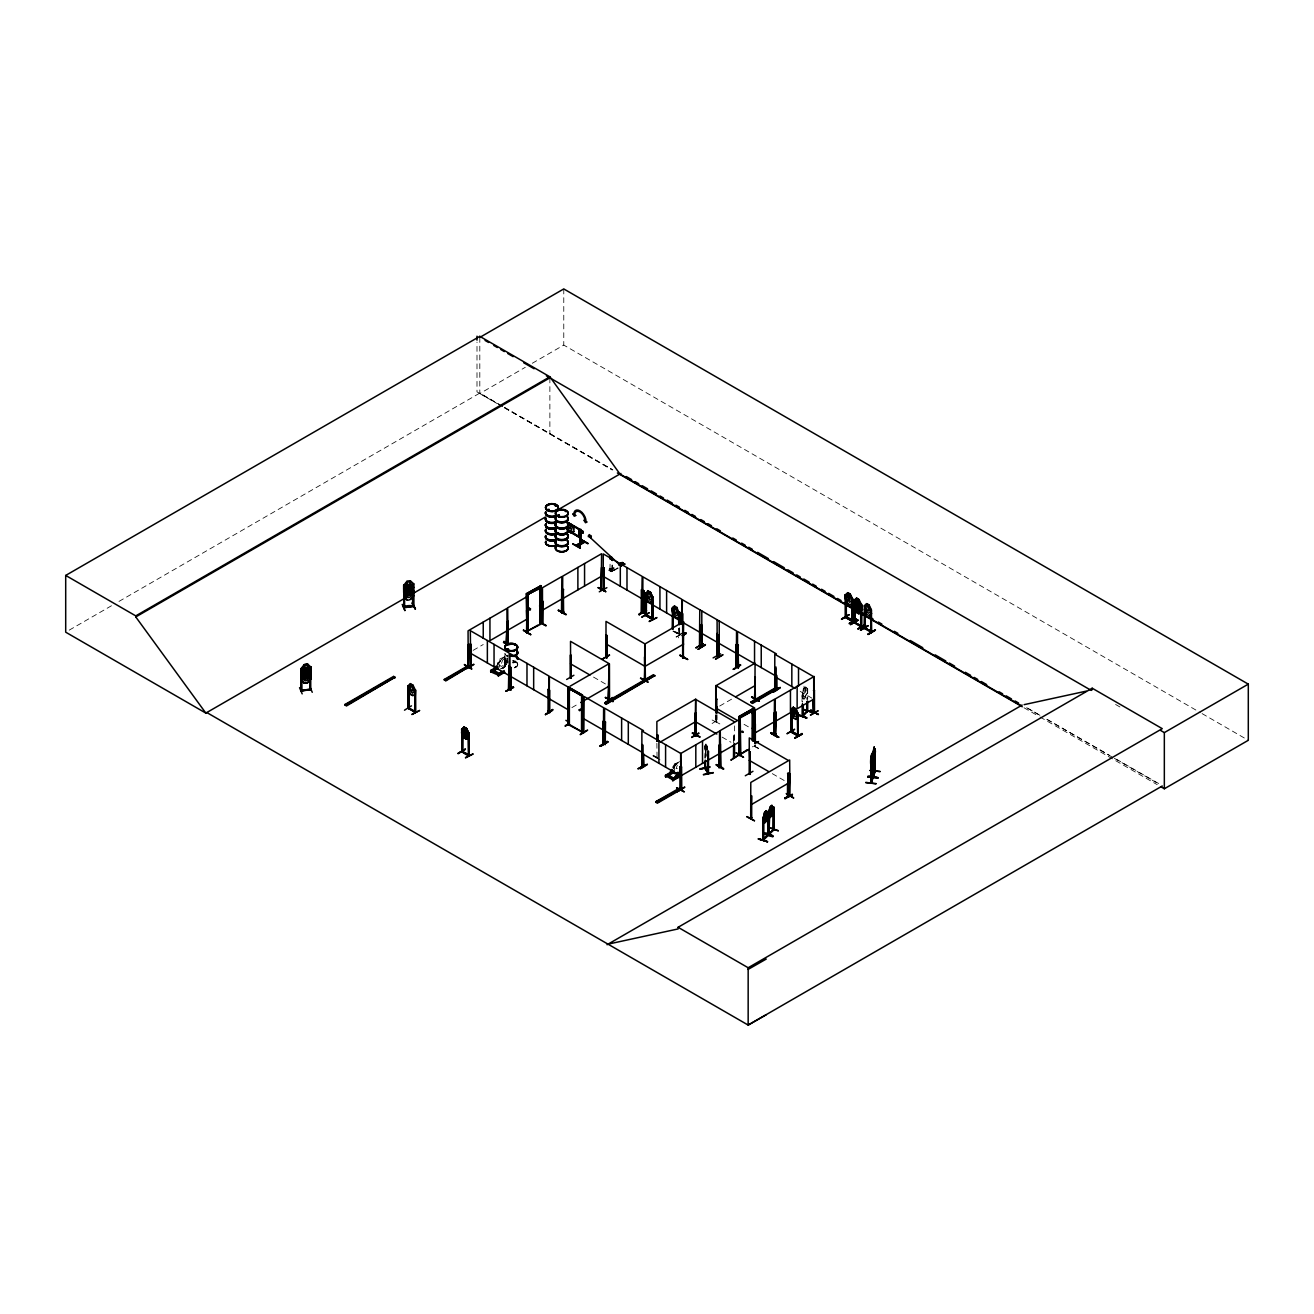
<?xml version="1.0" encoding="UTF-8"?>
<svg xmlns="http://www.w3.org/2000/svg" width="1314" height="1314" viewBox="0 0 1314 1314"><rect width="100%" height="100%" fill="white"/><g stroke="black" fill="none" stroke-linecap="round" stroke-linejoin="round"><path stroke-width="0.75" stroke-dasharray="5 3.75" d="M504.773 655.801L504.773 658.38L504.773 653.206M611.913 570.276L612.242 563.246L612.012 570.21M611.125 568.962L610.452 568.978M610.271 569.652L610.911 568.716L610.731 570.851L610.353 568.453L609.203 570.539L615.79 566.728M618.237 568.124L611.585 571.918L611.256 570.522L612.603 569.75L612.784 570.834L610.583 569.225M805.055 687.863L804.48 694.416L805.597 691.92L805.154 687.895M758.523 748.635L752.479 745.317L758.507 748.224M802.328 701.922C800.669 702.744 806.27 669.253 803.084 695.549L804.184 696.551C809.178 695.697 803.347 683.05 807.404 688.684M705.273 746.779L705.914 744.085L707.031 746.056M504.97 657.558L504.97 660.219M504.625 664.473L504.855 663.488M517.552 665.508L517.765 664.539M652.877 755.862L660.219 760.05L653.255 755.238M653.189 755.616L660.531 759.804M653.239 755.238L660.531 759.492M712.122 719.99L719.875 723.948L712.155 719.924M802.328 693.759C803.856 692.396 800.768 695.878 802.164 697.323L803.987 699.196L807.453 692.166M610.813 569.34L609.844 569.537M506.153 658.117L503.886 663.307L501.357 663.784L502.539 660.318L505.348 657.657L506.202 658.166M610.024 569.225L610.057 561.866M712.089 723.521L719.399 718.922M715.769 720.877L716.179 720.86M716.508 721.862L716.803 714.635M752.413 746.861L753.267 746.368M716.393 715.161L716.245 722.01L717.017 720.745M497.76 667.545L497.694 662.502L500.076 658.856L504.937 656.672L507.418 658.084L507.467 663.143L505.085 666.789L501.882 668.268M497.135 664.621L501.817 658.807L497.76 665.032M497.316 664.769L501.192 658.396M497.579 664.884L501.817 658.807M502.983 668.005L507.664 662.19L503.607 668.399M503.147 668.136L507.04 661.78M503.426 668.251L507.483 662.042M672.489 767.409L674.821 763.73L679.601 761.611M673.901 766.374L676.562 763.68L673.507 768.345L676.562 763.68M673.064 768.082L675.922 763.27M677.285 765.191L676.086 768.657L678.615 768.181M704.731 745.892L705.914 744.085M504.872 663.471L507.927 661.156A6.455 3.728 0 0 0 505.611 666.247M516.878 666.444L517.535 665.541M802.657 692.987L802.64 702.037M806.812 688.832L807.699 688.815L807.699 699.015M803.922 688.536L805.712 686.877M807.699 688.815L806.911 699.377M803.889 699.163L805.728 697.455M657.049 757.045L656.869 743.083M501.34 659.628L504.888 656.622M676.069 764.502L678.435 762.58M516.862 666.477L514.464 667.857A6.422 3.712 0 0 0 517.568 664.112A6.422 3.712 0 0 0 512.871 661.008M609.039 570.342L611.256 571.721L617.761 567.862M609.647 570.818L616.266 567.007M755.107 746.237L754.729 745.547M733.59 743.1L733.836 735.068L734.247 741.507M69.248 630.129L111.871 605.524M118.983 601.418L479.807 393.1L502.589 406.24M479.807 337.402L479.807 393.559L525.288 367.312M532.285 363.272L563.772 345.089L1200.29 712.582M610.55 568.568L609.023 569.225M608.825 570.325L615.593 566.4M609.285 570.605L616.069 566.679M473.122 650.364L483.24 644.517M610.78 571.442L617.564 567.533M611.256 571.721L618.04 567.796M678.648 633.857L679.716 633.906L672.965 630.589M679.453 634.087L673.228 630.441M678.714 628.355L679.453 634.908L679.371 626.696M683.247 632.28L675.938 636.945L683.625 632.954M683.329 632.724L676.037 636.945M676.332 637.126L680.685 634.58M571.886 707.605L578.965 703.532M719.678 706.045L733.836 697.882M500.223 668.974L505.085 666.789M674.92 763.845L678.073 762.383M706.176 751.296L706.653 745.892M707.277 748.996L707.047 745.991L707.786 749.621M706.554 745.925L706.916 749.555L704.797 745.777L704.83 749.358M704.895 758.145L705.224 745.826L705.536 756.536M678.895 633.479L679.223 634.859M514.431 667.611A6.455 3.728 0 0 0 517.601 663.899A6.455 3.728 0 0 0 512.871 660.794L516.862 662.535M802.328 697.274L803.987 699.196M717.132 721.452L716.064 721.78M502.589 406.568L476.998 391.868L476.998 342.149M504.362 407.603L612.833 469.919L504.33 407.258M1047.028 719.382L1109.262 755.139M1116.374 759.229L1159.047 783.752M1202.08 713.601L1248.3 740.291M1115.602 704.468L1122.567 708.492M1046.962 719.415L1112.597 757.307M1114.371 758.326L1158.718 783.932M479.807 393.559L497.333 403.677M504.33 407.718L612.045 469.903M1024.033 707.77L1038.241 715.966M1040.031 717.001L1157.223 784.672M612.603 569.75L611.256 570.522M609.86 568.863L610.961 569.225M609.877 569.258L612.308 570.67M800.21 691.378L812.019 698.194M673.228 631.016L679.716 634.728L679.634 626.548M672.965 631.163L679.371 634.859M744.036 724.326L751.099 728.399M722.125 737.121L730.962 742.229M772.271 773.634L784.655 780.779M593.517 677.088L605.902 684.233M499.156 665.541L499.747 667.249M507.319 658.166L504.33 665.114L501.34 666.379L499.747 665.459L499.55 662.355M678.385 636.994L678.517 637.848M516.878 662.552L517.535 663.471M504.872 665.541L505.529 666.444M610.304 569.258L610.353 568.453M707.047 756.683L704.682 749.358M517.552 663.488L517.765 664.473M504.625 664.539L504.855 665.508M705.273 749.473L706.012 752.84M706.932 746.024L708.016 751.378M674.296 767.228L674.476 770.316M807.354 688.569L807.223 699.491M803.1 693.398L803.1 701.561M755.353 745.564L755.041 746.615L754.992 745.399M734.493 725.886L734.493 741.359M733.836 735.068L733.836 742.952M717.05 714.783L717.05 721.583M716.146 715.013L716.245 722.01M715.982 714.767L715.736 721.715L715.736 714.915M705.224 745.826L705.224 758.079M678.977 628.207L678.977 634.333M609.975 568.798L609.86 570.49M563.772 288.932L563.772 345.089M549.876 377.857L549.876 434.014M504.773 659.414L504.79 664.605M515.745 662.042A6.439 3.712 0 0 1 512.871 662.995M507.976 662.634A6.439 3.712 0 0 1 507.976 656.195A6.521 3.761 0 0 1 506.58 655.522M515.811 661.714A6.521 3.761 0 0 1 512.887 662.683M507.943 662.322A6.521 3.761 0 0 1 507.943 655.785A6.521 3.761 0 0 1 506.58 655.193M505.644 666.444A6.422 3.712 0 0 1 507.992 661.385M515.745 660.991A6.422 3.712 0 0 1 512.871 661.96M507.992 661.583A6.422 3.712 0 0 1 507.992 655.16M515.811 661.402A6.521 3.761 0 0 1 512.887 662.371M507.943 661.993A6.521 3.761 0 0 1 507.943 655.472M507.976 656.425A6.439 3.712 0 0 1 504.987 654.175M505.545 654.733A6.521 3.761 0 0 1 504.904 653.83M505.545 654.421A6.521 3.761 0 0 1 504.904 653.501M512.854 660.679A6.389 3.696 0 0 1 517.535 663.767A6.389 3.696 0 0 1 514.398 667.446M505.66 666.099A6.389 3.696 0 0 1 508.009 661.057M1039.916 715.292L1025.692 707.129L1039.867 715.325"/><path stroke-width="1.5" d="M874.549 749.161L874.106 747.14L872.89 754.63M763.237 817.177L763.237 840.303L763.368 816.848M767.392 812.972L766.292 810.656L764.534 812.397L763.45 817.209M647.835 590.692L650.348 592.138L651.465 596.375L651.465 599.053L649.888 600.252L646.685 596.293L647.917 590.643L646.094 593.238M846.052 595.193L846.117 617.81L845.789 616.43M851.948 598.658L851.883 621.226C855.447 619.124 837.117 613.868 851.784 620.307M871.478 632.461L864.267 628.371L864.596 605.721L865.318 628.601L864.875 605.968M870.886 609.515L870.854 632.133M871.543 755.238L871.182 783.39L871.987 753.382L872.627 755.09M873.662 748.98L873.301 777.149M468.195 733.048L469.065 733.426L466.618 728.465L464.121 727.053L461.592 729.27L462.676 729.516L462.676 751.986M791.882 732.177L791.57 709.954M797.598 713.272L798.239 736.119L790.962 731.98L798.485 735.971L797.664 734.69M873.777 748.996L872.89 778.216L872.792 754.597L874.221 747.14M865.86 782.733L875.995 783.538M875.995 783.932L865.877 782.339M308.248 675.495L305.834 673.606L303.452 676.25L305.275 673.195L303.518 670.764L305.883 672.554L308.166 670.074L306.425 673.014L308.199 675.297M406.207 592.893L408.03 589.904L406.272 587.473L408.638 589.28L410.921 586.783L409.18 589.723L410.986 592.236L408.588 590.331L406.404 592.729M301.826 668.547L300.922 668.662L300.972 691.115L310.925 689.604L301.169 690.293M581.56 732.44L582.562 732.949L582.562 695.139L568.289 686.91L567.976 724.901L570.013 724.835L582.053 731.898L569.373 725.213L569.258 688.569L581.609 695.697L581.527 732.341M875.239 770.579L873.235 776.344M872.972 777.28L875.305 771.384L874.598 748.996M763.845 839.761L762.925 839.383L767.507 835.031M768.427 835.162L768.394 812.134L771.811 805.137L772.911 807.486L773.864 807.207L773.404 830.202L773.618 807.01M803.183 715.062L802.279 716.278L802.328 703.976M589.822 537.196C591.382 532.663 592.236 539.331 589.822 537.196L619.567 564.692M590.002 535.504C589.772 532.499 586.635 537.919 589.362 536.621M578.948 529.394L578.587 537.245L579.08 529.723M579.622 529.887L567.763 522.561M872.43 755.419L872.529 778.167L872.989 753.71M872.085 764.025C869.835 769.708 870.394 754.909 872.085 753.513M872.726 777.576L870.706 783.325L871.658 755.254M579.26 533.205L580.607 532.482M580.279 532.794L581.034 533.336M610.287 559.173L610.419 556.873L611.601 556.988M773.01 807.207L773.503 830.103M508.075 644.402L503.853 641.347L509.717 644.714M769.248 813.957L770.365 814.959C773.355 814.056 773.732 801.819 770.086 806.944L768.92 834.16M758.326 839.038L767.557 841.732L758.359 838.956M763.779 833.602C768.082 830.382 782.438 842.028 763.877 833.437M772.78 836.492L763.812 833.454M773.026 836.197L763.779 833.125M797.68 715.112L806.632 718.019M703.204 643.729L695.763 647.933L703.056 643.663M713.108 657.887L720.565 653.83M506.793 649.477C508.436 647.736 505.676 650.364 507.795 649.839M508.14 649.543L507.253 649.658M508.682 649.247L507.533 650.036M515.482 645.158L514.447 645.24M547.839 510.21L549.203 509.339M548.119 509.29L548.053 509.241M555.247 505.824L556.233 505.824M556.019 505.939L555.461 505.939M539.726 589.756L539.693 591.251L539.66 590.331M558.549 514.825L557.514 515.778M558.187 515.778L558.368 515.844M559.074 515.203L557.842 515.679M558.122 516.041L559.271 515.531L558.532 514.858M539.643 605.491L539.693 606.362L539.808 604.867M539.643 619.124L539.84 619.682M565.299 511.294L565.858 511.606M565.808 511.409L565.349 511.113M569.159 692.478L569.323 691.033L569.208 692.248M569.159 707.589L569.323 706.144L569.291 707.638M569.159 719.858L569.159 720.68M752.429 713.896L752.265 713.141M752.429 727.956L752.429 728.744M704.862 768.378L708.164 773.93L707.819 750.902M704.895 762.219L705.618 768.772M707.819 773.371L708.525 772.911L705.569 768.263M464.4 664.884L471.742 668.711M558.68 610.55L566.022 614.689M559.008 610.287L566.35 614.476M568.781 722.076L565.874 720.318M640.46 678.303L648.196 682.262L640.805 677.991M676.611 787.924L684.364 791.882L676.644 787.842M771.647 732.588L778.594 737.417M746.763 816.799L754.499 820.774M778.939 737.154L771.252 733.294M754.433 820.724L747.058 816.585M648.656 591.727L647.884 595.883L649.461 598.166L650.282 595.685L648.738 591.678M675.314 607.101L674.542 611.273L676.102 613.556L676.924 611.076L675.396 607.068M856.597 601.746L857.451 599.118L860.161 607.38L860.161 610.057L858.584 611.256L855.381 607.298L855.381 604.621L856.547 601.697L858.978 603.192L861.524 608.037L859.011 610.238L856.58 608.743L854.182 603.799L856.547 601.697L858.157 605.606L858.896 603.241M464.877 728.12L464.088 732.292L465.682 734.575L466.503 732.095L464.959 728.071M770.185 806.977L768.329 812.167L769.281 811.806L768.887 834.751L773.946 829.66L768.854 833.897M767.54 812.693L767.885 835.72L768 812.495L766.259 821.266M304.257 668.169L300.922 672.226L304.257 675.297L307.64 674.788L310.958 670.666L307.64 667.66L307.591 669.269L305.39 670.978L304.322 669.746L305.39 664.983L306.49 664.818L309.217 671.027L309.217 673.688L307.049 676.135L304.864 676.464L302.68 674.673L302.68 671.996L304.257 668.169L307.673 667.726M305.39 668.547L304.322 671.75L305.39 674.542L307.591 672.834L306.49 668.383L305.423 668.612M305.456 672.982L304.388 676.184L305.456 678.977L307.657 677.268L306.556 672.834M407.077 584.894L408.128 581.708L409.229 581.544L411.955 587.736L411.955 590.413L409.804 592.844L407.619 593.172L405.418 591.382L407.012 584.878L410.411 584.434L413.696 587.374L410.395 591.497L406.979 591.941L403.644 588.869L407.061 584.96L408.128 587.687L410.346 585.978L410.346 584.418L413.582 587.358M870.098 770.365L880.232 771.548L869.999 770.562M873.432 759.804C877.243 737.483 874.582 764.863 872.775 758.194M872.529 777.592L871.264 783.292M874.139 773.437L872.824 776.985M871.215 783.292L873.153 777.592M877.998 778.118C868.784 773.585 860.637 777.658 877.998 777.642M573.019 543.766L580.312 547.971M529.033 608.858L530.445 609.696M529.624 608.234L529.328 609.318M529.739 608.628L529.624 609.499L530.61 608.858M529.92 609.088L529.92 609.811M741.802 731.98L742.065 731.027M410.494 683.609L409.245 689.242L412.448 693.217L414.025 692.002L412.842 685.136L410.411 683.641L407.981 685.809C406.88 689.834 411.693 699.475 415.24 693.529M856.662 598.198L855.381 603.734L856.991 606.772L858.584 607.692L860.161 606.493L858.978 599.627L856.58 598.248L854.182 600.367L854.1 607.479L856.465 612.423L859.011 613.819C862.674 612.603 862.592 604.801 860.719 603.865L860.703 626.499L861.77 626.778L861.688 604.309M865.433 606.592L866.714 603.734M792.096 710.25L793.377 707.392L795.791 708.755L798.189 713.699M300.84 690.064L301.957 689.899M300.84 690.885L310.827 689.39M310.827 688.585L309.808 689.768L309.89 667.069L310.975 667.167L311.007 674.361L307.673 678.418L304.257 678.862L301.037 675.741M403.694 585.124L404.712 584.944L403.694 585.124L403.907 607.824C402.445 603.865 424.849 606.312 403.907 606.986M403.595 607.61L413.45 606.082M412.793 605.688L413.352 605.261M307.706 672.095L304.306 672.538L302.746 679.108L304.947 680.898L307.131 680.57L309.283 678.123L307.69 672.029L311.04 675.166L311.04 678.73L307.706 682.787L304.306 683.231L300.988 680.225L304.388 683.198M404.498 710.184L411.446 705.848M641.922 617.235L649.28 612.669L641.988 616.874M850.634 624.643L857.976 620.093L850.684 624.314M473.598 664.309L466.749 668.317M473.943 664.424L466.684 668.662M513.577 687.271L505.824 691.328L513.117 686.696M606.871 587.687L599.283 591.809M573.889 675.265L566.646 679.469M609.614 655.144L602.026 659.267L609.269 655.029M639.245 614.788C640.723 611.256 654.257 606.066 638.785 614.147M600.941 746.171L608.185 741.934M645.47 764.748L637.881 768.871L645.141 764.633M691.706 737.483L698.949 733.245M733.885 669.401L740.784 665.065M770.825 692.117L778.069 687.879M404.926 610.583L402.314 604.358L404.86 610.484M470.248 666.74L471.069 667.2L471.25 644.55L470.33 644.32L471.25 644.55M470.987 667.151L470.741 665.82M471.332 667.019L470.576 644.172M468.326 754.729C471.726 758.162 458.29 750.458 462.627 751.099M508.617 688.93L508.83 666.247L508.584 688.947C508.748 686.894 509.898 688.947 508.748 688.093M508.978 688.717L509.487 666.625L508.584 666.395M510.456 690.031L510.867 667.413L509.947 667.183L510.867 667.413M641.511 612.11L642.168 576.386L603.274 553.917L603.208 590.068L604.177 589.411M548.858 711.301L548.119 710.874L548.94 711.334M570.177 677.597L571.262 677.876L570.457 677.416M644.878 680.192L644.911 643.86L606 621.391L606 657.591L606.411 656.54M642.497 612.39L642.431 589.887L641.511 589.658L641.413 612.11L642.497 612.308M681.785 622.737L681.785 599.25L642.875 576.797L642.792 612.899L643.614 613.326L643.121 611.881M608.448 698.834L609.039 699.245M570.128 686.171L609.023 663.701L608.924 699.541M609.532 699.935L609.433 663.816L570.522 641.347L570.637 677.482M604.522 744.332L604.588 708.18L643.482 730.633M604.883 743.313L605.228 744.71L605.491 722.059L604.588 721.829L605.491 722.059M645.47 679.19L644.156 678.763L645.388 679.092M645.174 678.977C643.252 679.552 646.587 680.11 645.207 678.812M643.564 765.98L642.743 765.52L643.745 766.522M656.869 741.112L656.869 721.567L695.779 699.097L695.944 736.021L696.256 734.986M738.254 667.151C736.464 665.41 740.028 668.678 737.515 667.627L737.515 631.426L776.426 653.896M738.501 667.808L737.762 644.928L738.254 667.955M680.044 788.416L680.866 789.041M733.59 745.054L733.491 757.669L734.329 757.291M774.718 690.343L774.8 654.241L813.711 676.71L813.76 713.157L813.957 690.211M775.753 688.832L776.673 689.012M749.785 773.568L750.278 774.291L749.949 751.92M750.195 751.772L750.015 774.439L749.177 773.995L749.276 737.893L788.186 760.363M791.57 731.569L791.521 732.341M797.516 713.042L797.762 735.495M813.793 712.861L812.955 712.434L814.171 711.745M813.366 712.254L814.171 712.566M788.186 772.616L788.269 796.514L787.924 795.134M409.163 707.737L408.079 707.441L408.9 707.918M408.063 685.875L408.342 708.115L415.635 712.336L415.553 689.834L414.551 712.04L415.043 711.088L415.372 712.484L415.306 689.965L412.957 685.021M415.372 711.662L408.9 708.147L414.567 711.432M646.094 614.919L652.483 618.138M652.582 619.485L652.319 596.49L652.812 619.518L645.486 615.346L646.504 615.56M845.329 617.432L845.296 594.831L847.727 592.68L850.191 594.109L852.622 599.069M855.299 622.228L854.215 621.933L855.02 622.409M854.215 621.933L854.281 622.885L854.1 600.284L856.629 598.084L859.06 599.578L861.442 604.522L861.278 626.926L861.639 625.891M854.593 621.834L854.921 623.23L855.2 608.743M854.527 622.59L860.949 625.53M870.755 632.116L870.804 609.68M507.286 643.844L507.04 643.614M563.607 612.094L563.197 611.913M608.119 700.034L608.776 677.088L608.563 699.754M644.386 680.061L645.158 657.361M682.771 657.903L682.984 635.664M696.091 734.575L695.04 734.822M681.293 766.818L681.506 789.5L681.539 766.965L680.636 767.212M755.369 699.459L755.057 676.809L754.581 699.853L755.386 699.377M719.858 766.571L719.07 766.965M776.246 734.017L775.194 734.263L775.999 733.787M814.499 712.746L814.434 690.244L813.53 690.491L814.434 690.244M807.223 701.528L807.174 711.794L807.437 710.299M802.64 704.074L802.591 716.376L807.732 710.546M768.444 834.686L773.535 829.298M768.345 835.261L763.401 840.204M773.026 829.265L773.404 828.773M773.847 829.742L773.864 807.207M579.343 536.802L567.369 529.903L579.343 536.72M496.117 666.182L493.243 670.994L496.298 666.329M496.561 666.444L493.703 671.24L496.741 666.576M499.55 674.624L501.57 671.52M671.865 769.495L667.988 775.868L672.045 769.643M672.325 769.758L668.432 776.114L672.489 769.905M673.655 779.087L677.712 772.878M673.836 779.235L676.874 774.57M675.117 777.789L678.155 773.125M674.279 779.498L678.336 773.273M508.091 643.745L508.025 621.259M526.536 632.675L527.16 596.572L507.697 607.807L508.025 643.729M739.766 755.484L739.733 719.3L720.269 730.535L720.663 766.473L720.351 743.839L719.858 767.392L719.793 744.89L718.889 745.12L719.07 767.77L719.793 744.89M580.147 709.199L580.722 710.201M579.95 710.595L579.096 709.839M581.461 708.361L582.201 709.281M581.002 543.782C580.706 498.482 579.622 577.437 580.459 532.926M547.954 509.733L548.989 509.783M558.91 515.022L558.187 515.597M508.469 649.297L507.795 648.985M515.548 645.322L514.858 644.862M409.295 595.521L410.411 592.417L409.262 589.477M743.018 732.424L742.919 731.438L742.541 732.374M302.006 668.53L301.037 668.612L304.24 664.539L307.64 664.096L309.217 670.124L307.049 672.571L304.864 672.899L302.68 671.109L304.322 664.687L307.624 664.03L310.975 667.167M300.988 676.661L304.306 672.538M301.07 675.807L304.29 678.911L307.591 678.27L310.975 674.296M304.322 683.296L307.624 682.639L311.04 678.73M301.924 690.967L301.859 668.268M403.907 607.807L413.664 606.312L413.696 583.81L410.362 580.755L406.979 581.248L403.677 585.371L403.677 592.499L407.028 595.636L410.411 595.127L413.614 590.988M403.71 589.001L407.012 584.878M403.71 593.32L407.044 589.247L410.461 588.82C421.728 600.712 404.942 579.819 412.021 594.848L409.869 597.279L407.685 597.607L405.484 595.817L407.044 589.247L403.841 593.386M403.677 592.499L407.012 595.571L410.395 595.061L413.729 591.004M410.461 599.496C418.098 588.902 411.298 601.993 407.044 599.94L403.743 596.934L407.077 600.005M404.745 606.871L404.696 606.625M471.677 669.154L464.45 664.49M542.567 623.493L542.567 623.05M738.879 742.361L739.486 754.794M755.024 743.79L755.024 710.463L774.488 699.245L774.11 735.183M549.745 712.763L549.745 690.293M583.843 732.785L584.155 696.519L603.619 707.753L603.356 743.675M603.027 743.823L603.027 721.37M699.475 646.012L699.771 609.778M701.857 647.046L701.791 610.944M719.267 657.131L719.218 620.996M736.596 666.231L736.333 666.904M579.803 533.303L581.199 533.254L580.082 532.728M803.38 709.363L812.315 712.336L803.117 709.215M802.755 715.752L807.437 711.12M802.328 716.229L807.338 711.17M806.615 718.101L797.927 714.438M766.292 810.656L764.567 812.463L763.73 816.799L763.795 839.86M765.701 811.789L765.142 818.343L766.259 815.846L765.799 811.822M771.219 806.27L770.661 812.824L771.761 810.327L771.318 806.303M766.358 821.299L764.534 823.09L762.81 821.25L763.286 817.784M768.329 815.731L770.152 817.604L771.876 815.78M769.561 827.754L778.299 830.924M767.524 834.653L762.925 840.188L762.876 817.653M468.967 644.238L468.293 667.134L468.31 644.616M600.941 589.313L601.254 589.559M600.991 590.15L601.549 589.017M601.204 590.364L601.598 553.72L562.704 576.189L562.622 612.34L563.345 589.46L563.607 612.16M608.152 699.179L608.924 698.72M682.771 657.082L683.723 656.869L682.968 657.361M683.099 658.1L683.641 621.621L644.731 644.09L644.665 680.241M696.354 735.019L695.04 735.643L695.599 699.344L734.493 721.797M680.521 788.219L681.358 788.416M680.636 788.827L655.949 801.655L680.274 787.612L681.687 788.433L657.378 802.476L655.949 801.655M718.922 767.524L719.251 767.704M775.178 734.197L776.262 734.165M775.523 712.714L775.506 735.232L776.18 712.336L775.276 712.566L776.18 712.336M750.82 817.669L751.789 817.489L750.77 817.653M788.942 796.465L789.763 795.233M650.266 602.699C655.67 596.983 650.134 605.803 647.95 601.27C642.858 589.345 646.176 602.321 650.397 602.765M674.558 606.033C669.762 607.971 672.719 613.556 674.493 616.759L676.956 618.188L679.469 615.987L677.038 607.462L678.106 614.426L676.529 615.642L674.936 614.722L673.326 611.667L674.558 606.033L672.127 608.316L673.146 608.513L673.146 628.93M864.152 605.82L866.665 603.619L869.145 605.048L871.494 610.057L871.461 632.51L871.083 609.466M871.576 613.572L869.063 615.773L866.632 614.279L864.316 609.351M468.983 736.908L466.503 739.076L464.039 737.778C459.128 725.706 462.298 738.797 466.618 739.158M795.791 719.267L798.271 717.214L798.107 713.683L795.726 708.837L793.295 707.441M798.271 717.214L795.742 719.431L793.295 717.937L790.962 713.009M468.967 665.968L467.981 666.986L468.967 666.789M601.861 590.068L601.927 589.115M802.657 714.964L803.183 715.884L803.1 705.651M768.904 834.686L768.805 812.266M705.569 768.854L705.536 760.625M620.849 563.18C625.628 567.878 621.719 558.844 619.025 564.806M622.655 562.868L619.37 564.774M624.791 564.33L622.179 562.408M624.446 564.117L622.179 562.606L618.615 564.659M526.586 610.271L526.947 632.527M542.534 601.056L542.468 623.887L542.781 601.204M561.653 612.817L561.653 590.019M523.596 630.326L530.725 634.695L523.448 630.392M558.187 610.337L565.677 614.509L558.351 610.254M561.587 612.817L561.916 576.518L542.452 587.736L542.534 623.854M530.757 634.596L523.415 630.03M545.951 625.431L541.384 623.427M755.353 723.932L755.353 743.609M773.864 735.413L774.225 712.746L774.192 735.544M716.261 764.551C721.928 766.013 729.828 773.7 716.179 765.027M770.727 733.163L778.052 737.351L770.924 732.982M743.494 757.307L735.988 752.758L743.478 757.258M507.22 622.163L506.235 644.911L506.974 622.015L507.22 644.714M563.345 589.46L563.607 589.608M601.681 589.789L600.941 590.216L601.598 567.369L601.352 590.364M603.931 567.944L604.013 590.446L603.504 589.017M507.303 644.583L503.903 642.185M598.133 587.769L605.885 591.727L598.543 587.539M506.317 643.959L507.04 644.435M563.345 611.109L562.622 611.536L563.673 611.437M470.626 665.804L470.363 666.034M641.511 589.658L641.758 611.963M643.876 613.178L643.794 590.676L643.614 613.326M642.152 612.538L641.692 611.109M505.874 691.246L513.626 687.419M510.686 689.259L509.848 688.832L510.949 689.899M570.309 677.679L570.276 655.144L571.196 655.374L570.966 678.04L571.196 655.374M639.162 614.821L646.554 610.665L645.995 609.877M606.263 634.892L606.641 657.936M468.983 737.039L466.536 739.207L464.121 727.053M466.618 728.465L467.685 735.446L466.092 736.645L464.499 735.741L462.873 732.703L464.171 727.168L461.674 729.336L461.674 732.834M462.002 729.139L461.937 751.559L469.197 755.714L469.197 733.245L468.195 732.752L468.687 755.336M468.786 755.862L469.197 733.245M509.98 689.719L509.947 653.534L548.858 676.004L548.94 712.155L548.201 711.745L548.447 689.127L549.121 712.779L549.416 676.464L582.562 695.139L582.233 733.13M549.104 689.505L548.201 689.275M681.128 624.331L681.375 612.373L682.048 622.59M682.048 612.751L681.128 612.521M606.986 657.69L606.411 657.361M458.175 753.76L465.435 749.046L458.175 753.283M462.495 752.183L462.676 729.516M468.211 754.844L462.495 751.592L468.638 754.532M468.457 755.287L468.54 732.867M465.517 757.472L473.171 753.891L465.517 757.948M548.119 711.104L548.841 712.172M545.836 714.422L552.701 709.511L545.409 714.619L552.685 710.348M545.425 714.57L552.734 709.56M608.53 700.198L609.023 677.351M682.722 634.448L685.662 632.79L685.809 633.759L682.311 635.795M644.846 679.354L644.501 656.984M682.771 634.514L685.662 632.822M682.114 635.27L685.678 633.184M645.125 657.214L645.388 679.913M683.132 635.138L685.612 632.757M605.311 697.603L613.047 701.561L605.705 697.373M679.913 655.522L687.665 659.464L680.323 655.292M605.77 702.152L613.014 697.455L606.165 702.333M641.593 682.048L649.149 678.024M641.495 682.048L649.149 678.04M613.014 701.528L605.409 697.488M737.762 644.928L738.435 645.305M605.245 722.207L604.982 744.135M715.982 699.015L715.982 710.825M716.146 699.278L717.05 699.032M754.581 699.032L755.304 676.956M657.772 740.882L657.772 734.986L656.869 735.216L657.115 741.26M695.04 735.643L695.369 713.288M642.119 744.496L642.513 767.524L642.53 745.022M695.599 712.993L695.122 713.141M776.016 667.019L775.72 690.556M775.063 667.742L775.72 690.589M751.592 697.208L759.328 701.167L751.986 696.978M692.314 733.146L700.05 737.105L692.708 732.916M642.103 766.078L641.873 767.195L641.873 730.995L680.783 753.448L681.046 789.813L680.373 766.571L680.521 789.041M647.326 764.14L640.066 768.838L647.375 764.567M776.426 675.412L776.508 690.047L775.424 689.916M771.17 692.248L778.43 687.665M773.043 691.657L780.253 687.386M780.319 687.813L773.404 692.314M753.973 721.255L754.893 721.485L753.973 721.255L753.973 740.932M681.539 766.965L680.11 766.719M791.636 709.889L791.964 732.259M797.499 713.321L797.664 735.512M716.475 764.912L723.423 768.854M810.705 710.496L818.458 714.455L811.116 710.266M755.566 743.182L758.523 741.539M734.493 757.915L733.508 757.636L734.329 758.112L734.247 743.478M738.123 755.517L730.83 760.149L738.074 755.451M684.66 787.02L677.4 791.57M677.351 791.652L684.676 787.382M813.3 712.287L813.054 699.82M775.917 712.188L775.194 735.068L775.276 698.917L814.171 676.447L813.924 712.599M810.689 715.128L817.949 710.89M810.393 714.915L817.949 710.907M786.987 733.754L794.642 729.27L787.398 733.508M797.762 734.69L791.34 731.027M791.964 731.668L798.485 735.15M802 733.475L794.74 738.172L802.082 733.935M802.033 733.836L794.74 738.172L802.378 734.115M745.301 775.753L752.955 771.302M788.433 773.864L788.515 796.366L788.433 773.864L787.529 773.634M751.427 795.709L751.017 818.753L751.444 817.308M788.958 796.53L789.681 773.634L789.205 796.662L789.566 795.298M784.77 798.091L792.424 794.543L784.819 798.156M784.77 798.567L792.112 794.329M682.672 613.539L682.656 658.018M682.886 635.007L685.809 633.299M701.216 624.544L701.577 647.227L701.545 624.741M716.803 656.097L717.099 633.43L717.46 656.097M718.643 634.613L718.906 657.296L718.972 634.793M568.059 723.85L565.349 726.133M568.075 724.211L565.168 725.952L568.65 723.965M705.355 644.566L698.079 649.264L705.372 644.616M698.128 649.231L705.372 644.977M580.312 734.707L587.637 730.108L580.361 734.329M735.971 644.616L736.333 667.282L736.546 630.999L682.344 599.71L682.097 623.345M715.506 658.856L722.799 654.684M715.555 659.299L722.799 654.996M740.094 664.638L733.015 669.368M407.176 596.852L205.838 713.091L65.7 632.182L65.7 575.433L479.807 336.351L549.876 376.806L619.945 474.009L1021.159 705.634M65.7 575.433L135.769 615.888L549.876 376.806M766.259 1014.736L748.159 1025.068L206.807 712.533L205.838 713.091L135.769 616.939L549.876 377.857M412.497 593.78L545.474 516.993M557.892 509.832L620.931 473.434M567.763 530.856L570.752 532.761L573.906 531.677L573.84 528.819L570.834 524.237M567.369 530.659L579.622 537.459L567.369 529.903M573.758 528.869L570.752 524.286M570.719 532.646L573.84 531.595M581.33 530.478L583.137 531.529L582.94 532.926L581.133 531.891L581.33 530.478L583.137 531.529M580.689 533.32L580.082 531.792L580.23 544.16L580.328 532.449L579.573 533.024L581.199 533.024M581.133 531.891L583.137 532.811M580.788 539.331L588.081 543.553L580.377 539.216M575.926 545.425L583.63 541.089L576.32 545.31M576.255 545.556L583.564 541.352M584.484 541.614L577.24 546.148M577.536 546.361L584.845 542.14M526.865 631.722L526.306 593.764L540.892 585.716L540.892 623.526L540.563 585.535M526.306 593.764L540.892 585.716M344.958 704.485L393.592 676.414L395.005 677.236L346.37 706.012L344.958 704.485L346.37 705.306L395.005 677.236M344.958 705.191L391.851 678.123M611.913 558.089L612.012 560.043A2.3 1.33 60 0 1 612.34 560.536A2.3 1.33 60 0 0 611.913 560.109L611.979 557.777M618.615 564.462L619.962 563.69L622.393 565.102M468.063 653.288L471.43 651.35M506.974 630.835L489.941 640.657L489.941 618.204M507.697 630.277L527.16 619.042M542.452 610.205L561.916 598.97M562.704 598.658L601.598 576.189M620.668 565.743L624.15 563.722M620.881 565.759L624.626 563.805M621.144 566.022L624.626 564.002M526.306 631.574L527.653 631.163L527.571 594.503L539.923 587.374L539.84 624.134L540.892 623.526M444.28 679.437L468.589 665.393L470.018 666.214L445.692 680.964L444.28 679.437L445.692 680.258L470.018 666.214M444.28 680.143L468.589 666.099L470.018 666.921M408.818 708.689L408.621 685.924M419.56 710.529L411.857 714.504L419.544 710.48M490.697 670.436L498.564 673.885L498.564 675.265L490.697 671.799L490.697 670.436L495.772 667.496M504.231 671.914L499.238 674.805L492.964 671.175L492.964 669.795L498.055 666.855M490.697 671.799L497.464 667.89M492.964 671.175L498.055 668.235M504.855 672.226L498.351 675.987L498.564 673.885M504.231 670.551L499.238 673.425L492.964 669.795M497.825 674.312L503.229 671.799M645.404 592.844L646.504 593.123L646.324 615.79L645.765 614.344M652.319 596.49L650.315 592.121M649.28 621.555L656.984 617.564L649.33 621.161M672.127 608.316L673.146 608.513M679.634 624.511L679.634 612.258L678.599 611.733L678.714 624.281M679.371 624.659L679.634 612.258M674.493 616.759L677.006 618.023M580.739 702.514L609.023 686.171M644.731 666.543L683.641 644.09M604.719 702.842L653.354 674.755L654.783 675.577L606.148 704.353L604.719 702.842L606.148 703.663L654.783 675.577M567.976 724.901L568.486 687.222M604.719 703.532L653.354 675.462L654.783 676.283M845.214 594.881L845.214 598.445L847.645 603.422L850.191 604.801L852.474 602.6M845.296 594.963L846.298 595.16L846.315 617.596M846.298 595.16L845.395 594.93M849.271 594.224L849.271 600.202L847.694 596.342L848.466 593.764L849.353 594.174M850.191 594.109L851.258 601.089L849.682 602.288L846.479 598.33L847.727 592.68L850.158 594.174L852.556 599.118L852.605 621.555L845.428 617.465M845.214 598.445L847.76 603.29M852.129 598.527L851.915 621.193M855.2 604.654L855.2 600.564L855.02 623.214M858.091 603.241L858.978 608.267L857.369 608.711C856.301 607.774 856.005 601.73 858.157 603.192M861.442 604.522L860.654 604.112M866.599 603.668L869.096 605.113L870.213 612.028L868.636 613.227L867.043 612.308L865.433 609.269M841.798 619.387L849.09 614.706L841.798 618.91M856.465 612.423L858.929 613.852M856.432 618.976L849.09 623.592L856.432 619.288M850.289 624.544L857.993 620.109M855.02 622.639L861.311 626.072M871.494 613.507L869.096 615.625M735.594 696.863L755.057 685.629M660.4 741.983L695.779 721.567M865.285 624.791L857.993 628.995L865.335 624.38M860.736 630.326L868.028 625.645L860.736 629.849M871.691 631.426L865.072 628.174L871.428 631.64M871.478 631.64L864.596 628.191L864.596 605.721M868.028 634.071L875.387 629.915L868.094 634.136M751.017 701.922L775.342 687.879L776.755 688.7L752.446 702.744L751.017 701.922L752.446 703.45L776.755 689.407L775.342 688.585L751.017 702.629M875.387 630.227L868.094 634.498L875.37 629.882M738.879 720.483L738.879 716.491L753.464 708.443L753.267 740.423M739.109 755.484L739.191 716.688L753.464 708.443M753.267 708.772L739.371 716.787L739.486 755.616M752.413 710.25L752.413 740.751L752.495 710.102L740.143 717.23L740.225 753.891L738.879 754.302M665.442 775.309L673.31 778.759L672.571 780.549L673.31 780.122L666.97 776.475L665.442 776.673L665.442 775.309L673.901 770.415M680.636 775.835L673.983 779.678L667.693 776.048L667.693 774.669L672.784 771.729M665.442 776.673L673.901 771.794M667.693 776.048L674.476 772.123M720.269 753.004L739.733 741.769M755.024 732.933L774.488 721.698M680.636 776.016L719.546 753.563M775.276 721.386L790.453 712.615L790.453 690.146M814.171 698.917L797.138 708.755L797.138 686.286M672.571 780.549L681.21 776.163L641.873 753.448M655.949 802.361L657.378 803.166L681.687 789.139L680.159 788.433M750.787 804.907L789.681 782.454M607.052 944.733L1022.128 705.076M678.09 927.29L1092.197 688.207L1162.266 728.662L748.159 967.745L678.09 927.29L678.09 928.932L608.021 944.158M1160.853 730.6L1164.335 732.604L1248.3 684.134L1248.3 740.291L1164.335 788.778L1160.788 786.725M1162.266 785.986L748.159 1025.068L748.159 967.745M748.159 969.387L766.259 959.039M540.448 587.949L527.604 594.519L540.448 587.949L540.448 624.396L527.604 630.983L538.067 625.021M582.053 695.434L569.373 688.75L582.053 695.434L582.053 731.898M581.576 710.923L581.494 708.64M740.817 717.625L753.021 710.677L740.176 717.247L740.817 754.072L749.538 749.111M747.157 749.736L740.817 754.072M299.543 687.665L302.187 693.874M678.139 772.271L674.985 773.732L672.653 772.386M506.925 644.468L506.974 608.366L468.063 630.835L468.244 667.134M468.72 644.09L468.786 666.51M719.497 767.195L719.546 731.093L680.636 753.563L680.783 789.566M547.642 509.848L549.203 510.095M563 612.455L562.95 589.986M754.942 699.294L755.057 663.159L716.146 685.629L716.146 713.042M404.597 607.692L404.564 584.976M310.728 689.653L310.728 666.954M507.746 643.926L507.779 621.111M549.038 510.308L548.053 510.308M701.512 647.211L701.462 624.396M736.267 667.266L736.218 644.468M1024.132 704.649L1086.202 691.148M587.736 543.684L580.427 539.463M708.016 754.926L708.46 751.345L708.492 773.864L705.372 768.329M700.099 769.068L709.889 767.146M700.132 769.216L709.921 766.834L700.132 768.739M703.466 774.455L713.239 772.55M703.466 774.833L713.239 772.862M603.438 589.838L604.276 590.265L604.177 567.796M643.055 612.718L642.875 590.446L643.794 590.676M606.181 656.491L607.002 656.951L605.918 656.672M606.181 657.312L606.92 657.739L606.92 635.27M510.867 689.85L510.193 667.036M774.981 689.341L775.441 690.786L775.474 668.268M775.933 689.439L776.771 689.866L776.673 675.265M462.495 751.362L461.657 750.935M695.894 735.955L696.256 713.371M643.121 765.405L643.564 766.801L643.745 753.973M643.745 766.571L643.072 753.595M642.037 766.916L642.858 767.376L642.776 744.874M749.456 773.815L750.294 774.242L749.522 751.394M860.949 626.351L861.031 603.931M413.729 583.876L412.662 583.991M409.295 589.543L408.211 589.707L407.143 592.893L408.211 595.685M412.333 603.323L415.47 609.006L412.382 602.863M412.563 605.655L413.483 605.59M310.827 667.151L309.825 667.085M304.388 672.686L307.657 672.193M309.726 686.532L312.256 692.297M598.198 587.67L605.475 591.497M503.574 642.3L508.009 644.813M758.999 701.282L751.641 696.749M818.113 714.57L810.754 710.053M692.379 733.031L699.656 736.875M793.623 798.107L786.215 793.557L793.557 797.746M412.695 606.477L412.678 605.688M310.695 688.585L310.695 689.39M301.727 690.688L309.858 688.963M510.555 690.031L510.604 667.561M776.016 689.472L776.016 676.858M548.562 711.613L548.447 689.127M791.143 731.783L791.225 709.363L791.012 732.046M798.107 736.086L797.894 734.74M734.197 758.063L733.836 744.907M642.119 766.144L643.482 766.752M642.513 766.719L641.774 766.276L642.612 766.703M645.831 615.215L645.831 592.745M652.68 619.485L645.617 615.428M301.152 691.082L301.037 668.678M683.379 657.591L683.379 635.122M751.033 818.704L751.033 796.235M412.81 583.745L412.563 606.477M465.32 749.407L458.126 753.3M867.93 625.99L860.374 630.047M610.698 556.578L611.881 557.826M873.991 748.356L873.449 754.236M871.872 754.614L871.33 760.494M872.792 758.096L873.564 759.689M872.102 764.091C873.449 747.814 872.2 771.548 870.788 764.354M415.01 609.006L412.333 602.863M705.142 768.854L705.224 760.116M708.082 773.864L707.819 759.065M603.323 744.02L603.29 721.222M803.166 709.527L812.348 712.369M807.174 711.202L803.166 715.227M797.927 714.75L806.862 717.789L797.894 714.849M763.73 819.476L764.847 820.478L765.963 819.345L767.113 816.093L766.358 810.804M767.573 813.087L768.345 812.725L766.259 810.771M764.567 822.958L762.974 821.184M769.298 827.606L778.233 830.596M606.559 657.854L606.674 635.418M570.818 677.137L571.262 677.876M470.691 666.658L470.33 630.671L509.241 653.124L509.323 689.292L508.584 688.865M470.97 667.2L470.987 644.698M854.658 622.672L861.639 626.712M864.842 627.895L864.973 628.765M672.768 608.678L672.899 629.077M685.809 633.759L682.722 635.122M607.364 741.967L600.104 746.188M790.962 709.511L791.882 709.741M679.913 655.062L687.665 659.48M698.605 733.13L691.772 737.138M787.529 796.087L788.433 796.333M570.276 677.613L571.196 677.81M508.304 644.681L503.508 642.415M657.772 734.986L657.526 740.735M607.856 741.819L601.007 745.826M464.039 727.102L466.569 728.531L468.983 733.475M462.462 729.631L461.789 751.822M770.76 733.064L778.249 737.236M540.087 622.08L545.918 625.48M540.07 622.442L545.951 625.907M503.853 641.659L508.222 644.254M1248.3 684.134L563.772 288.932L479.807 337.402L479.807 336.351M485.063 340.441L488.578 342.461M493.834 345.5L497.333 347.52M500.831 349.54L504.33 351.561M507.845 353.581L513.101 356.62M523.613 362.697L534.108 368.758M546.378 375.837L1091.228 690.408M626.252 476.522L631.574 479.594M635.122 481.647L638.67 483.683M642.217 485.737L647.556 488.808M651.103 490.861L656.425 493.933M659.973 495.986L663.521 498.039M667.085 500.092L672.407 503.163M675.954 505.217L679.502 507.27M684.824 510.341L688.388 512.394M691.936 514.447L695.484 516.484M700.805 519.572L704.353 521.609M707.918 523.662L711.465 525.715M716.787 528.786L720.335 530.84M732.769 538.017L736.316 540.07M741.638 543.142L745.186 545.195M748.734 547.232L752.298 549.285M757.62 552.356L768.263 558.516M773.601 561.587L784.244 567.73M787.792 569.783L793.13 572.855M796.678 574.908L800.226 576.961M803.774 579.014L809.096 582.086M812.643 584.139L816.208 586.192M821.529 589.263L825.077 591.316M828.625 593.353L833.947 596.441M837.511 598.478L841.059 600.531M844.606 602.584L849.928 605.655M862.362 612.833L865.91 614.886M869.457 616.939L873.005 618.976M878.343 622.064L881.891 624.101M894.308 631.278L897.856 633.332M910.29 640.509L922.724 647.687M935.141 654.848L945.801 661.008M949.349 663.061L954.67 666.132M965.33 672.275L970.652 675.347M974.2 677.4L977.747 679.453M981.295 681.506L986.633 684.578M999.051 691.755L1002.598 693.808M1006.146 695.845L1011.484 698.933M1015.032 700.97L1018.58 703.023M617.366 472.974L853.558 609.351M860.654 613.441L1022.259 706.751M852.786 598.905L852.868 621.407L845.641 617.252L845.641 594.782M854.281 622.803L861.426 626.926M841.42 619.108L849.041 614.706M579.622 529.23L579.343 537.557L579.622 529.082L567.632 522.266L567.582 523.136A6.521 3.761 0 0 1 561.784 528.836A6.521 3.761 0 0 1 556.134 523.186M567.369 522.414L579.293 529.427M567.697 524.007L569.997 525.337L571.836 530.068L569.997 530.856L567.697 529.526M579.868 531.907L580.887 532.269M567.697 525.37L570.243 528.704L567.697 528.129M572.707 543.963L580.016 548.168M674.493 606.082L677.006 607.528M603.274 576.386L642.168 598.839M642.875 599.25L681.785 621.719M737.515 653.896L776.426 676.349M682.344 622.179L736.546 653.469M774.8 676.71L795.184 688.47M646.57 615.051L652.992 618.483M606 643.86L644.911 666.313M715.736 707.983L736.957 720.236M695.599 721.797L716.82 734.05M749.276 760.363L768.739 771.597M570.522 663.816L589.986 675.035M581.527 695.73L569.34 688.7L569.258 725.262M470.33 653.124L509.241 675.593M509.947 676.004L548.858 698.473M549.416 698.917L568.863 710.151M584.155 718.988L603.619 730.223M604.588 730.633L641.807 752.134M667.693 774.669L673.983 778.299L681.21 774.8L672.571 779.186M395.005 677.925L393.592 676.414M412.957 695.714L410.444 694.268L408.063 689.324M415.306 712.434L408.079 708.262L408.145 685.842M740.34 731.06L740.34 732.571M579.326 709.79L579.408 710.644M734.51 757.882L734.493 745.284M680.11 789.271L680.373 766.571M652.007 619.14L651.941 596.638M738.386 667.709L738.172 645.453M787.513 796.12L787.529 783.473M792.408 794.51L785.164 798.781M529.443 609.482L529.443 608.218L529.969 609.647M792.096 712.911L795.315 716.869L796.908 715.654L795.824 708.689L793.262 718.002L790.897 713.009M873.12 756.289L873.547 757.16L874.106 747.255M871.001 762.547L871.428 763.401L871.97 753.513M410.329 580.919L411.955 586.849L409.804 589.28L407.619 589.608L405.418 587.818L407.012 581.314M650.397 592.072L652.828 597.049M310.843 670.649L307.591 667.758L304.322 668.251L301.07 672.308M307.64 674.788L304.257 675.297M609.105 699.771L608.776 677.088M1164.335 732.604L1164.335 788.778M1092.197 688.207L1092.197 689.834M875.206 748.914L875.157 771.844M874.779 748.75L874.664 771.926M813.3 699.672L813.448 712.993M807.699 701.068L807.732 711.35M806.911 701.43L807.174 711.794M798.518 667.939L798.518 686.319M791.833 664.079L791.833 686.549M789.944 796.333L789.681 759.985L750.787 782.454L750.705 818.606L751.69 818.326L751.69 795.857M761.233 645.125L761.233 667.594M754.893 743.133L754.647 707.983L715.736 685.514L715.736 710.973M754.548 641.265L754.548 663.734M754.236 721.107L754.236 740.784M753.136 708.262L753.021 741.047M717.181 633.759L717.165 656.261L717.099 619.781M717.05 706.899L717.05 712.812M716.656 699.393L716.656 713.173M716.393 699.426L716.393 713.321M702.514 740.932L702.514 763.385M695.812 744.792L695.812 767.245M695.336 713.141L695.303 735.791M682.426 613.687L682.426 623.526M681.375 612.373L681.375 624.183M678.977 611.881L678.977 624.134M673.31 778.759L673.096 780.861M672.489 608.136L672.226 628.7M666.97 775.096L666.97 776.475M666.609 590.495L666.609 612.948M666.017 775.638L666.017 777.017M665.59 744.693L665.59 767.146M659.924 586.619L659.924 609.088M658.905 740.833L658.905 763.286M652.976 596.868L652.812 619.518M645.486 592.811L645.585 615.445M628.306 721.879L628.306 744.332M626.992 567.615L626.992 590.085M621.621 718.019L621.621 740.472M620.307 563.755L620.307 586.225M610.386 557.087L610.386 559.107M604.834 721.682L604.621 744.348M584.566 563.558L584.566 586.028M582.94 531.644L582.94 532.926M577.881 567.418L577.881 589.887M568.289 686.91L568.289 724.704M563.197 611.109L563.098 612.455M533.665 667.233L533.665 689.702M528.244 594.897L528.244 631.344M526.898 610.074L526.848 632.921L526.618 593.961M526.98 663.373L526.98 685.842M498.351 674.608L498.351 675.987M494.048 644.369L494.048 666.822M492.224 670.222L492.224 671.602M491.288 670.764L491.288 672.144M487.363 640.509L487.363 662.962M483.24 622.064L483.24 638.39M476.998 336.187L476.998 340.162M413.467 583.662L413.483 606.395M409.065 686.089L408.9 708.739M135.769 615.888L135.769 616.939M556.512 527.357A6.455 3.728 0 0 1 548.726 527.949A6.455 3.728 0 0 1 545.737 523.76M556.495 516.172A6.422 3.712 0 0 1 548.743 516.763A6.422 3.712 0 0 1 545.753 512.591M556.495 515.137A6.422 3.712 0 0 1 548.743 515.729A6.422 3.712 0 0 1 545.753 511.557M556.495 522.364A6.422 3.712 0 0 1 548.743 522.956A6.422 3.712 0 0 1 545.753 518.784M556.578 522.052A6.521 3.761 0 0 1 548.694 522.644A6.521 3.761 0 0 1 545.655 518.406M556.578 521.724A6.521 3.761 0 0 1 548.694 522.331A6.521 3.761 0 0 1 545.655 518.094M556.495 521.329A6.422 3.712 0 0 1 548.743 521.921A6.422 3.712 0 0 1 545.753 517.749M556.578 515.86A6.521 3.761 0 0 1 548.694 516.451A6.521 3.761 0 0 1 545.655 512.214M556.578 515.531A6.521 3.761 0 0 1 548.694 516.139A6.521 3.761 0 0 1 545.655 511.902M556.512 527.571A6.455 3.728 0 0 1 548.726 528.162A6.455 3.728 0 0 1 545.737 523.974M556.479 527.193A6.389 3.696 0 0 1 548.759 527.785A6.389 3.696 0 0 1 545.786 523.629M556.512 545.014A6.455 3.728 0 0 1 548.726 545.606A6.455 3.728 0 0 1 545.737 541.434M556.512 527.834A6.455 3.728 0 0 1 548.726 528.425A6.455 3.728 0 0 1 545.737 524.237M556.495 533.829A6.422 3.712 0 0 1 548.743 534.42A6.422 3.712 0 0 1 545.753 530.248M556.495 532.794A6.422 3.712 0 0 1 548.743 533.385A6.422 3.712 0 0 1 545.753 529.213M556.495 540.038A6.422 3.712 0 0 1 548.743 540.629A6.422 3.712 0 0 1 545.753 536.457M556.578 539.709A6.521 3.761 0 0 1 548.694 540.317A6.521 3.761 0 0 1 545.655 536.079M556.578 539.397A6.521 3.761 0 0 1 548.694 540.005A6.521 3.761 0 0 1 545.655 535.767M556.495 539.003A6.422 3.712 0 0 1 548.743 539.578A6.422 3.712 0 0 1 545.753 535.422M556.578 533.517A6.521 3.761 0 0 1 548.694 534.125A6.521 3.761 0 0 1 545.655 529.887M556.578 533.205A6.521 3.761 0 0 1 548.694 533.796A6.521 3.761 0 0 1 545.655 529.558M556.512 545.244A6.455 3.728 0 0 1 548.726 545.836A6.455 3.728 0 0 1 545.737 541.647M556.479 544.867A6.389 3.696 0 0 1 548.759 545.458A6.389 3.696 0 0 1 545.786 541.302M567.352 523.563A6.422 3.712 0 0 1 561.784 529.131A6.422 3.712 0 0 1 556.216 523.563M567.369 528.754A6.455 3.728 0 0 1 561.784 534.338A6.455 3.728 0 0 1 556.2 528.754M567.434 516.977A6.521 3.761 0 0 1 561.784 522.627A6.521 3.761 0 0 1 556.134 516.977M567.352 522.529A6.422 3.712 0 0 1 561.784 528.097A6.422 3.712 0 0 1 556.216 522.529M567.352 517.371A6.422 3.712 0 0 1 561.784 522.923A6.422 3.712 0 0 1 556.216 517.371M567.434 522.857A6.521 3.761 0 0 1 561.784 528.507A6.521 3.761 0 0 1 556.134 522.857M567.352 516.336A6.422 3.712 0 0 1 561.784 521.888A6.422 3.712 0 0 1 556.216 516.336M567.434 540.842A6.521 3.761 0 0 1 561.784 546.493A6.521 3.761 0 0 1 556.134 540.842M567.352 541.237A6.422 3.712 0 0 1 561.784 546.788A6.422 3.712 0 0 1 556.216 541.237M567.369 546.427A6.455 3.728 0 0 1 561.784 551.995A6.455 3.728 0 0 1 556.2 546.427M567.369 529.016A6.455 3.728 0 0 1 561.784 534.601A6.455 3.728 0 0 1 556.2 529.016M567.434 534.65A6.521 3.761 0 0 1 561.784 540.3A6.521 3.761 0 0 1 556.134 534.65M567.352 540.185A6.439 3.712 0 0 1 561.784 545.77A6.439 3.712 0 0 1 556.216 540.185M567.352 535.028A6.422 3.712 0 0 1 561.784 540.596A6.422 3.712 0 0 1 556.216 535.028M567.434 540.53A6.521 3.761 0 0 1 561.784 546.181A6.521 3.761 0 0 1 556.134 540.53M567.434 534.322A6.521 3.761 0 0 1 561.784 539.972A6.521 3.761 0 0 1 556.134 534.322M567.352 533.993A6.422 3.712 0 0 1 561.784 539.561A6.422 3.712 0 0 1 556.216 533.993M516.763 651.366A6.422 3.712 0 0 1 514.415 656.425M516.845 650.644A6.521 3.761 0 0 1 511.195 656.294M516.78 650.315A6.439 3.712 0 0 1 511.195 655.883M516.845 650.972A6.521 3.761 0 0 1 512.887 656.491M516.845 656.852A6.521 3.761 0 0 1 517.732 658.725M516.78 656.507A6.439 3.712 0 0 1 517.42 659.332M516.845 657.164A6.521 3.761 0 0 1 517.732 659.053M516.763 657.558A6.422 3.712 0 0 1 517.617 659.414M867.897 776.837L878.113 777.691L867.864 776.968M758.589 838.677L767.557 841.732L758.572 838.726M855.857 603.832L857.155 607.265L855.808 609.269L857.549 608.004L859.323 611.289L857.993 607.725L859.29 605.885L857.599 606.969L855.972 603.849M411.233 684.676L410.461 688.832L412.038 691.131L412.842 688.651L411.315 684.627M867.421 604.703L866.632 608.858L868.209 611.141L869.03 608.661L867.503 604.654M794.083 708.345L793.311 712.5L794.888 714.783L795.709 712.303L794.165 708.295M773.47 810.557L771.893 815.846L773.47 810.557M408.128 585.272L407.077 588.458L408.128 591.251L410.346 589.543L409.229 585.108L408.161 585.321M793.344 707.277L790.814 709.478L793.344 707.277M607.167 741.392L599.89 746.073L607.167 741.375M865.335 624.692L858.058 628.963L865.351 624.741M575.729 515.466L574.251 516.238L572.773 513.758L573.791 514.349A8.672 5.01 60 0 1 579.917 510.801A8.672 5.01 60 0 1 586.044 521.412L587.062 522.003L585.486 522.742L583.925 520.196L584.944 520.771A7.243 4.172 60 0 0 579.819 511.918A7.243 4.172 60 0 0 574.711 514.874L575.729 515.466M528.08 608.513L528.08 610.024L528.08 608.513M548.743 510.522A6.439 3.712 0 0 0 558.384 507.303A6.439 3.712 0 0 0 548.743 504.083A6.439 3.712 0 0 0 548.743 510.522M547.412 510.456A6.422 3.712 0 0 0 558.154 508.797A6.422 3.712 0 0 0 550.287 504.264A6.422 3.712 0 0 0 547.412 510.456A6.389 3.696 0 0 0 558.138 508.797A6.389 3.696 0 0 0 550.303 504.28A6.389 3.696 0 0 0 547.429 510.456M547.396 510.161A6.455 3.728 0 0 0 558.187 508.502A6.455 3.728 0 0 0 550.287 503.935A6.455 3.728 0 0 0 547.396 510.161M548.743 528.721A6.422 3.712 0 0 0 556.495 528.129A6.389 3.696 0 0 1 548.759 528.704A6.422 3.712 0 0 1 545.753 524.549A6.389 3.696 0 0 0 548.759 528.704M558.581 516.188A6.422 3.712 0 0 0 568.206 512.986A6.422 3.712 0 0 0 558.581 509.766A6.422 3.712 0 0 0 558.581 516.188M561.784 533.977A6.422 3.712 0 0 0 567.352 528.409A6.389 3.696 0 0 1 561.784 533.96A6.422 3.712 0 0 1 556.216 528.409A6.389 3.696 0 0 0 561.784 533.96M558.581 516.731A6.422 3.712 0 0 0 568.206 513.511A6.422 3.712 0 0 0 558.581 510.308A6.422 3.712 0 0 0 558.581 516.731A6.389 3.696 0 0 0 568.174 513.511A6.389 3.696 0 0 0 558.581 510.325A6.389 3.696 0 0 0 558.581 516.714M561.784 551.798A6.455 3.728 0 0 0 567.369 546.213A6.389 3.696 0 0 1 561.784 551.617A6.389 3.696 0 0 1 556.249 546.082A6.455 3.728 0 0 0 561.784 551.798M561.784 534.897A6.422 3.712 0 0 0 567.352 529.328A6.389 3.696 0 0 1 561.784 534.88A6.422 3.712 0 0 1 556.216 529.328A6.389 3.696 0 0 0 561.784 534.88M506.646 649.592A6.439 3.712 0 0 0 517.42 647.933A6.439 3.712 0 0 0 509.536 643.384A6.439 3.712 0 0 0 506.646 649.592M507.976 650.414A6.455 3.728 0 0 0 517.65 647.194A6.455 3.728 0 0 0 507.976 643.959A6.455 3.728 0 0 0 507.976 650.414M506.662 650.134A6.422 3.712 0 0 0 517.404 648.459A6.422 3.712 0 0 0 509.536 643.926A6.422 3.712 0 0 0 506.662 650.134M506.678 650.118A6.389 3.696 0 0 0 517.371 648.459A6.389 3.696 0 0 0 509.553 643.942A6.389 3.696 0 0 0 506.678 650.118"/></g></svg>
